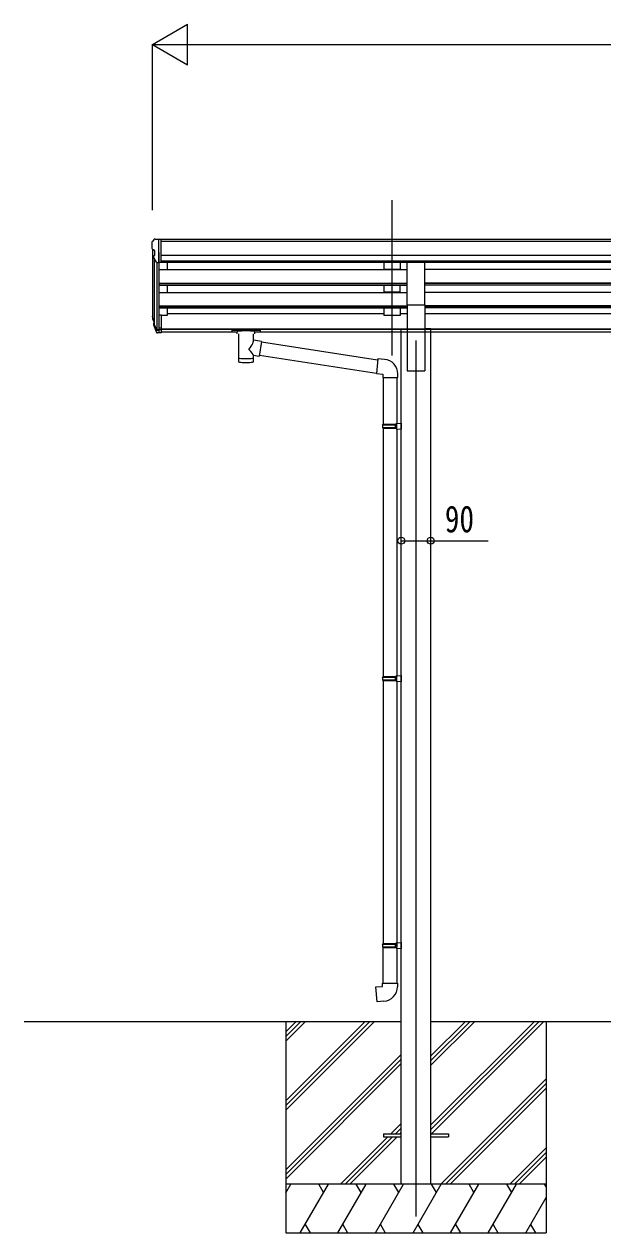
# Model space of a CAD drawing. Units: millimetres, scale not verified. Extents: x -10512 to 10512, y -7425 to 7425.
# Drawn here: x -3016 to -1238, y -4162 to -447 of the extents above; entities that cross this region are included whole.
import ezdxf
from ezdxf.enums import TextEntityAlignment as Align

# ---------------------------------------------------------------- set-up
doc = ezdxf.new("R2010")
doc.units = ezdxf.units.MM
doc.header["$LTSCALE"] = 30
for name, color, linetype in [('0-3_YKK_12', 2, 'Continuous'), ('0-4_YKK_13', 4, 'Continuous'), ('0-5_YKK_A1', 4, 'Continuous'), ('0-6_YKK_D', 6, 'Continuous')]:
    doc.layers.add(name, color=color, linetype=linetype)
doc.styles.add('ＭＳ ゴシック', font='')
doc.styles.get('ＭＳ ゴシック').set_extended_font_data('MS Gothic')

msp = doc.modelspace()

# ---------------------------------------------------------------- linework, layer by layer
at = {"layer": '0-3_YKK_12'}
for p, q in [((-1886.45, -988.1), (-1886.45, -1465.61)), ((-1812.45, -1418.93), (-1812.45, -4112.5))]:
    msp.add_line(p, q, dxfattribs=at)
at = {"layer": '0-4_YKK_13'}
for p, q in [((-2617.54, -1108.07), (-2621.61, -1113.88)), ((-2614.45, -1107.5), (-2616.79, -1107.64)), ((-2614.45, -1107.5), (-2595.95, -1107.5)), ((-2602.45, -1180.48), (-2602.45, -1107.5)), ((-2595.95, -1107.5), (-2585.95, -1107.59)), ((-2595.95, -1179.48), (-2595.95, -1107.5)), ((-2585.95, -1109.1), (-2585.95, -1107.59)), ((-2624.45, -1116.87), (-2624.45, -1117.5)), ((-2621.92, -1138.68), (-2616.6, -1141.75)), ((-2616.45, -1142.01), (-2616.45, -1158.29)), ((-2610.08, -1178.67), (-2619.08, -1163.08)), ((-2602.45, -1180.48), (-2607.66, -1180.17)), ((-2595.95, -1179.48), (-2602.45, -1179.48)), ((-1839.95, -1309.93), (-1839.95, -1178.13)), ((-1839.95, -1178.13), (-1784.95, -1178.13)), ((-1784.95, -1309.93), (-1784.95, -1178.13)), ((-1839.95, -1309.93), (-1784.95, -1309.93)), ((-2621.36, -1355.41), (-2617.48, -1363.36)), ((-2620.76, -1354.04), (-2617.48, -1361.1)), ((-2619.04, -1366.69), (-2618.71, -1371.09)), ((-2618.71, -1371.09), (-2609.9, -1394.64)), ((-2618.09, -1370.53), (-2609.9, -1386.71)), ((-2608.89, -1385.58), (-2616.64, -1370.17)), ((-2602.45, -1341.22), (-2602.45, -1396)), ((-2595.95, -1341.22), (-2602.45, -1341.22)), ((-2595.95, -1341.22), (-2595.95, -1395.26)), ((-2602.45, -1386.25), (-2607.59, -1386.25)), ((-2602.45, -1388.06), (-2607.3, -1388.06)), ((-2602.45, -1396), (-2607.3, -1396)), ((-2595.95, -1381.36), (-2602.45, -1381.36)), ((-2595.95, -1386.23), (-2602.45, -1386.23)), ((-2595.95, -1395.26), (-2602.45, -1395.26)), ((-2378.45, -1386.1), (-2378.45, -1391.86)), ((-2378.45, -1386.29), (-2378.45, -1387.83)), ((-2376.45, -1385.44), (-2293.45, -1385.44)), ((-2376.45, -1387.61), (-2293.45, -1387.61)), ((-2376.45, -1392.52), (-2361.95, -1392.52)), ((-2361.95, -1398.17), (-2361.95, -1391.62)), ((-2357.85, -1399.09), (-2357.87, -1484.53)), ((-2312.05, -1417.83), (-2312.05, -1399.09)), ((-2307.95, -1398.17), (-2307.95, -1391.62)), ((-2307.95, -1392.52), (-2293.45, -1392.52)), ((-2291.45, -1386.1), (-2291.45, -1391.86)), ((-2286.84, -1421.74), (-2312.06, -1417.82)), ((-2286.84, -1421.74), (-2293.86, -1467)), ((-1930.4, -1479.1), (-2287.15, -1423.75)), ((-2312.04, -1484.53), (-2312.06, -1463.86)), ((-2312.06, -1464.17), (-2293.86, -1467)), ((-1934.06, -1521.03), (-2293.59, -1465.26)), ((-1909.22, -1477.03), (-1930.05, -1475.21)), ((-1868.14, -1532.77), (-1868.14, -1521.86)), ((-1914.14, -1532.77), (-1868.14, -1532.77)), ((-1913.65, -1532.77), (-1913.65, -1676.57)), ((-1871.65, -1532.77), (-1871.65, -1674.01)), ((-1915.65, -1678.57), (-1914.65, -1676.57)), ((-1915.65, -1678.57), (-1871.65, -1678.57)), ((-1915.65, -1678.57), (-1915.65, -1686.57)), ((-1915.65, -1686.57), (-1871.65, -1686.57)), ((-1915.65, -1686.57), (-1914.65, -1688.57)), ((-1914.65, -1676.57), (-1871.65, -1676.57)), ((-1914.65, -1688.57), (-1871.65, -1688.57)), ((-1913.65, -1688.57), (-1913.65, -2452.45)), ((-1876.13, -1678.57), (-1876.56, -1676.57)), ((-1873.65, -1674.07), (-1857.65, -1673.6)), ((-1873.65, -1676.07), (-1873.65, -1674.07)), ((-1873.65, -1676.07), (-1871.65, -1676.07)), ((-1873.65, -1691.07), (-1873.65, -1689.07)), ((-1873.65, -1691.07), (-1857.65, -1691.54)), ((-1871.65, -1691.13), (-1871.65, -2449.89)), ((-1857.65, -1673.6), (-1857.65, -1691.54)), ((-1915.65, -2454.45), (-1914.65, -2452.45)), ((-1914.65, -2452.45), (-1871.65, -2452.45)), ((-1876.13, -2454.45), (-1876.56, -2452.45)), ((-1873.65, -2449.95), (-1857.65, -2449.47)), ((-1873.65, -2451.95), (-1873.65, -2449.95)), ((-1873.65, -2451.95), (-1871.65, -2451.95)), ((-1857.65, -2449.47), (-1857.65, -2467.42)), ((-1915.65, -2454.45), (-1871.65, -2454.45)), ((-1915.65, -2454.45), (-1915.65, -2462.45)), ((-1915.65, -2462.45), (-1871.65, -2462.45)), ((-1915.65, -2462.45), (-1914.65, -2464.45)), ((-1914.65, -2464.45), (-1871.65, -2464.45)), ((-1913.65, -2464.45), (-1913.65, -3272.94)), ((-1873.65, -2466.95), (-1873.65, -2464.95)), ((-1873.65, -2466.95), (-1857.65, -2467.42)), ((-1871.65, -2467), (-1871.65, -3270.4)), ((-1873.65, -3270.46), (-1857.65, -3269.99)), ((-1857.65, -3269.99), (-1857.65, -3287.93)), ((-1915.65, -3274.94), (-1914.65, -3272.94)), ((-1915.65, -3274.94), (-1871.65, -3274.94)), ((-1915.65, -3274.94), (-1915.65, -3282.94)), ((-1915.65, -3282.94), (-1871.65, -3282.94)), ((-1915.65, -3282.94), (-1914.65, -3284.94)), ((-1914.65, -3272.94), (-1871.65, -3272.94)), ((-1914.65, -3284.94), (-1871.65, -3284.94)), ((-1913.65, -3394.94), (-1913.65, -3284.94)), ((-1876.13, -3274.94), (-1876.56, -3272.94)), ((-1873.65, -3272.44), (-1873.65, -3270.46)), ((-1873.65, -3272.44), (-1871.65, -3272.44)), ((-1873.65, -3285.46), (-1871.65, -3285.46)), ((-1873.65, -3287.46), (-1873.65, -3285.46)), ((-1873.65, -3287.46), (-1857.65, -3287.93)), ((-1871.65, -3285.44), (-1871.65, -3272.44)), ((-1871.65, -3272.44), (-1871.65, -3285.46)), ((-1871.65, -3287.52), (-1871.65, -3394.94)), ((-1915.65, -3394.94), (-1869.65, -3394.94)), ((-1915.65, -3404.94), (-1915.65, -3394.94)), ((-1869.65, -3394.94), (-1869.65, -3405.86)), ((-1912.65, -3858), (-1912.65, -3867)), ((-1912.65, -3858), (-1857.85, -3858)), ((-1767.45, -3858), (-1712.65, -3858)), ((-1712.65, -3858), (-1712.65, -3867)), ((-1912.65, -3867), (-1857.85, -3867)), ((-1767.45, -3867), (-1712.65, -3867))]:
    msp.add_line(p, q, dxfattribs=at)
for points in [[(-2378.45, -1386.1), (-2378.42, -1385.91), (-2378.33, -1385.77), (-2378.23, -1385.67), (-2378.13, -1385.61), (-2378.01, -1385.57), (-2377.72, -1385.51), (-2377.23, -1385.46), (-2376.69, -1385.44), (-2376.45, -1385.44)], [(-2378.45, -1391.86), (-2378.42, -1392.05), (-2378.33, -1392.19), (-2378.23, -1392.28), (-2378.13, -1392.34), (-2378.01, -1392.39), (-2377.72, -1392.45), (-2377.23, -1392.5), (-2376.69, -1392.52), (-2376.45, -1392.52)], [(-2293.45, -1385.44), (-2293.1, -1385.44), (-2292.57, -1385.47), (-2292.12, -1385.52), (-2291.82, -1385.59), (-2291.65, -1385.69), (-2291.53, -1385.83), (-2291.46, -1386.01), (-2291.45, -1386.1)], [(-2293.45, -1392.52), (-2293.1, -1392.52), (-2292.57, -1392.49), (-2292.12, -1392.44), (-2291.82, -1392.36), (-2291.65, -1392.27), (-2291.53, -1392.13), (-2291.46, -1391.95), (-2291.45, -1391.86)], [(-1930.05, -1475.21), (-1934.06, -1521.03), (-1914.14, -1522.77), (-1914.14, -1532.77)], [(-1876.13, -1678.57), (-1876.13, -1686.57), (-1876.56, -1688.57)], [(-1873.65, -1689.07), (-1871.65, -1689.07), (-1871.65, -1676.07)], [(-1873.65, -2464.95), (-1871.65, -2464.95), (-1871.65, -2451.95)], [(-1876.13, -2454.45), (-1876.13, -2462.45), (-1876.56, -2464.45)], [(-1876.13, -3274.94), (-1876.13, -3282.94), (-1876.56, -3284.94)], [(-1910.73, -3450.69), (-1931.57, -3452.51), (-1935.58, -3406.69), (-1915.65, -3404.94)]]:
    msp.add_lwpolyline(points, dxfattribs=at)
for centre, radius, start, end in [((-2621.45, -1116.87), 3, 93, 180), ((-2616.72, -1108.64), 1, 93.5, 145), ((-2422.45, -1117.5), 202, 180, 184.94904), ((-2617.55, -1134.31), 6.18, 185.7035, 224.99897), ((-2616.75, -1142.01), 0.3, 0, 60), ((-2616.48, -1161.58), 3, 94.7167, 210), ((-2616.75, -1158.29), 0.3, 274.7167, 0), ((-2607.48, -1177.17), 3, 210, 266.5), ((-2593.27, -1346.3), 29.53, 186.50806, 197.98144), ((-2591.87, -1344.54), 30.41, 187.1552, 198.19734), ((-1913.14, -1521.86), 45, 0, 85), ((-1914.65, -3405.86), 45, 275, 0)]:
    msp.add_arc(centre, radius, start, end, dxfattribs=at)
for centre, major_axis, ratio, start_param, end_param in [((-2533.8, -1346.73), (-89.06, 1.43), 0.57596, 6.1962358, 6.3678173), ((-2534.59, -1340.05), (87.93, 4.42), 0.541684, 3.0659337, 3.2228513), ((-2617.74, -1366.69), (1.3, 0), 0.90356, 1.3700892, 3.347195), ((-2531.82, -1350.5), (-89.07, 0), 0.90356, 0.2056023, 0.2515348), ((-2532.53, -1346.63), (-88.05, 0), 0.90356, 0.2662965, 0.3003836), ((-2607.3, -1385.35), (-3, 0), 0.90356, 0.5235988, 1.5707963), ((-2607.3, -1393.29), (3, 0), 0.90356, 3.6651914, 4.712389), ((-2607.59, -1384.9), (-1.5, 0), 0.90356, 0.5235988, 1.5707963), ((-2376.45, -1387.83), (2, 0), 0.109601, 1.5707963, 3.1415927), ((-2334.95, -1391.62), (27, 0), 0.070066, 6.2831853, 9.424778), ((-2323.95, -1395.6), (16, 0), 0.361356, 6.2636979, 6.2831853), ((-2293.45, -1387.83), (2, 0), 0.109601, 0, 1.5707963), ((-2334.96, -1444.37), (-22.81, -26.62), 0.234429, 1.6855472, 3.1268519), ((-2332.4, -1441.73), (20.32, -22.25), 0.045535, 0.0389954, 1.3075346), ((-2334.95, -1484.53), (22.92, 0), 0.101955, 3.1415499, 6.2833984), ((-2334.95, -1472.09), (22.91, 0), 0.122865, 3.1415927, 6.2831853)]:
    msp.add_ellipse(centre, major_axis=major_axis, ratio=ratio, start_param=start_param, end_param=end_param, dxfattribs=at)
at = {"layer": '0-5_YKK_A1'}
for p, q in [((971.05, -1109.1), (-2595.95, -1109.1)), ((971.05, -1114.32), (-2595.95, -1114.32)), ((-2622.45, -1138.08), (-2622.45, -1340.86)), ((-2602.45, -1148.6), (-2602.45, -1341.22)), ((-2617.48, -1165.85), (-2617.48, -1367.57)), ((-2608.45, -1180.01), (-2608.46, -1386)), ((971.05, -1157.85), (-2595.95, -1157.85)), ((971.05, -1175.7), (-2595.95, -1175.7)), ((-1839.95, -1178.95), (-2595.95, -1178.95)), ((-2577.45, -1178.95), (-2577.45, -1201.02)), ((-1911.45, -1179.05), (-1911.45, -1200.92)), ((-1861.45, -1179.05), (-1861.45, -1200.92)), ((160.05, -1178.95), (-1784.95, -1178.95)), ((-2602.45, -1201.02), (-1839.95, -1201.02)), ((-1861.45, -1200.92), (-1911.45, -1200.92)), ((160.05, -1201.02), (-1784.95, -1201.02)), ((-2602.45, -1242.89), (-1839.95, -1242.89)), ((-2602.45, -1244.39), (-1839.95, -1244.39)), ((-2602.45, -1248.71), (-1839.95, -1248.71)), ((-2577.45, -1248.71), (-2577.45, -1271.12)), ((-1911.45, -1248.71), (-1911.45, -1271.02)), ((-1861.45, -1271.02), (-1861.45, -1248.71)), ((160.05, -1242.89), (-1784.95, -1242.89)), ((160.05, -1244.39), (-1784.95, -1244.39)), ((160.05, -1248.71), (-1784.95, -1248.71)), ((-2602.45, -1271.12), (-1839.95, -1271.12)), ((-1861.45, -1271.02), (-1911.45, -1271.02)), ((160.05, -1271.12), (-1784.95, -1271.12)), ((-2602.45, -1313), (-1839.95, -1313)), ((-2602.45, -1314.49), (-1839.95, -1314.49)), ((-2602.45, -1318.81), (-1839.95, -1318.81)), ((-2577.45, -1318.81), (-2577.45, -1341.86)), ((-1911.45, -1336.91), (-2577.45, -1336.91)), ((-1911.45, -1318.81), (-1911.45, -1341.86)), ((-1861.45, -1318.81), (-1861.45, -1341.86)), ((-1839.95, -1336.91), (-1861.45, -1336.91)), ((-1839.95, -1309.93), (-1839.95, -1512.5)), ((-1784.95, -1309.93), (-1784.95, -1512.5)), ((160.05, -1313), (-1784.95, -1313)), ((160.05, -1314.49), (-1784.95, -1314.49)), ((160.05, -1318.81), (-1784.95, -1318.81)), ((-1195.45, -1336.91), (-1784.95, -1336.91)), ((-2577.45, -1341.86), (-2595.95, -1341.86)), ((-1861.45, -1341.86), (-1911.45, -1341.86)), ((971.05, -1383.93), (-2595.95, -1383.93)), ((971.05, -1385.32), (-2595.95, -1385.32)), ((-2361.95, -1393.01), (-2595.95, -1393.01)), ((971.05, -1393.01), (-2307.95, -1393.01)), ((-1857.65, -4012.5), (-1857.65, -1383.5)), ((-1857.65, -1383.5), (-1839.95, -1383.5)), ((-1767.25, -1383.5), (-1784.95, -1383.5)), ((-1767.25, -4012.5), (-1767.25, -1383.5)), ((-1839.95, -1512.5), (-1784.95, -1512.5)), ((-3016.49, -3512.5), (-1857.45, -3512.5)), ((-2212.65, -3756.68), (-1968.47, -3512.5)), ((-2212.65, -3770.82), (-1954.33, -3512.5)), ((-2212.65, -3784.96), (-1940.19, -3512.5)), ((-2212.65, -3572.83), (-2152.32, -3512.5)), ((-2212.65, -3558.69), (-2166.46, -3512.5)), ((-2212.65, -3544.55), (-2180.61, -3512.5)), ((-1767.45, -3512.5), (142.55, -3512.5)), ((-1767.45, -3831.98), (-1447.97, -3512.5)), ((-1767.45, -3846.12), (-1433.83, -3512.5)), ((-1767.45, -3648.13), (-1631.82, -3512.5)), ((-1767.45, -3633.99), (-1645.96, -3512.5)), ((-1767.45, -3619.85), (-1660.11, -3512.5)), ((-1765.19, -3858), (-1419.69, -3512.5)), ((-1412.65, -3512.5), (-1412.65, -4162.5)), ((-2212.65, -3968.81), (-1857.85, -3614.01)), ((-2212.65, -3982.95), (-1857.85, -3628.15)), ((-2212.65, -3997.09), (-1857.85, -3642.3)), ((-1735.85, -4012.5), (-1412.65, -3689.31)), ((-1721.7, -4012.5), (-1412.65, -3703.45)), ((-1707.56, -4012.5), (-1412.65, -3717.59)), ((-1889.71, -3858), (-1857.85, -3826.14)), ((-1875.57, -3858), (-1857.85, -3840.28)), ((-1861.43, -3858), (-1857.85, -3854.43)), ((-2044.21, -4012.5), (-1898.71, -3867)), ((-2030.07, -4012.5), (-1884.57, -3867)), ((-2015.93, -4012.5), (-1870.43, -3867)), ((-1523.71, -4012.5), (-1412.65, -3901.44)), ((-1509.57, -4012.5), (-1412.65, -3915.58)), ((-1495.43, -4012.5), (-1412.65, -3929.73)), ((-1412.65, -4012.5), (-2212.65, -4012.5)), ((-2212.65, -4040), (-2196.77, -4012.5)), ((-2167.91, -4162.5), (-2081.3, -4012.5)), ((-2096.3, -4038.48), (-2111.31, -4012.5)), ((-2052.44, -4162.5), (-1965.83, -4012.5)), ((-1980.84, -4038.48), (-1995.84, -4012.5)), ((-1936.97, -4162.5), (-1850.36, -4012.5)), ((-1865.37, -4038.48), (-1880.37, -4012.5)), ((-1821.5, -4162.5), (-1734.89, -4012.5)), ((-1749.89, -4038.48), (-1764.9, -4012.5)), ((-1706.03, -4162.5), (-1619.42, -4012.5)), ((-1634.42, -4038.48), (-1649.43, -4012.5)), ((-1590.56, -4162.5), (-1503.95, -4012.5)), ((-1533.95, -4012.5), (-1518.95, -4038.48)), ((-1418.48, -4012.5), (-1412.65, -4022.6)), ((-1475.09, -4162.5), (-1412.65, -4054.36)), ((-2152.91, -4136.52), (-2137.91, -4162.5)), ((-2037.44, -4136.52), (-2022.44, -4162.5)), ((-1921.97, -4136.52), (-1906.97, -4162.5)), ((-1806.5, -4136.52), (-1791.5, -4162.5)), ((-1691.03, -4136.52), (-1676.03, -4162.5)), ((-1575.56, -4136.52), (-1560.56, -4162.5)), ((-1460.09, -4136.52), (-1445.09, -4162.5))]:
    msp.add_line(p, q, dxfattribs=at)
msp.add_lwpolyline([(-2212.65, -3512.5), (-2212.65, -4162.5), (-1412.65, -4162.5)], dxfattribs=at)
at = {"layer": '0-6_YKK_D'}
for p, q in [((-2622.45, -509.1), (-2514.2, -446.6)), ((-2514.2, -571.6), (-2514.2, -446.6)), ((-2622.45, -1018.68), (-2622.45, -508.1)), ((-2622.45, -509.1), (-2514.2, -571.6)), ((-2622.45, -509.1), (-2405.95, -509.1)), ((-2497.45, -509.1), (872.55, -509.1))]:
    msp.add_line(p, q, dxfattribs=at)
msp.add_lwpolyline([(-1857.65, -2034.65), (-1767.25, -2034.65), (-1590.75, -2034.65)], dxfattribs=at)
for centre in [(-1857.65, -2034.65), (-1767.25, -2034.65)]:
    msp.add_circle(centre, 10.62, dxfattribs=at)

# ---------------------------------------------------------------- texts
at = {"layer": '0-6_YKK_D', "style": 'ＭＳ ゴシック', "width": 0.8}
msp.add_text('90', height=82.48, dxfattribs=at).set_placement((-1723.75, -2033.65), align=Align.BOTTOM_LEFT)

doc.saveas('drawing.dxf')
